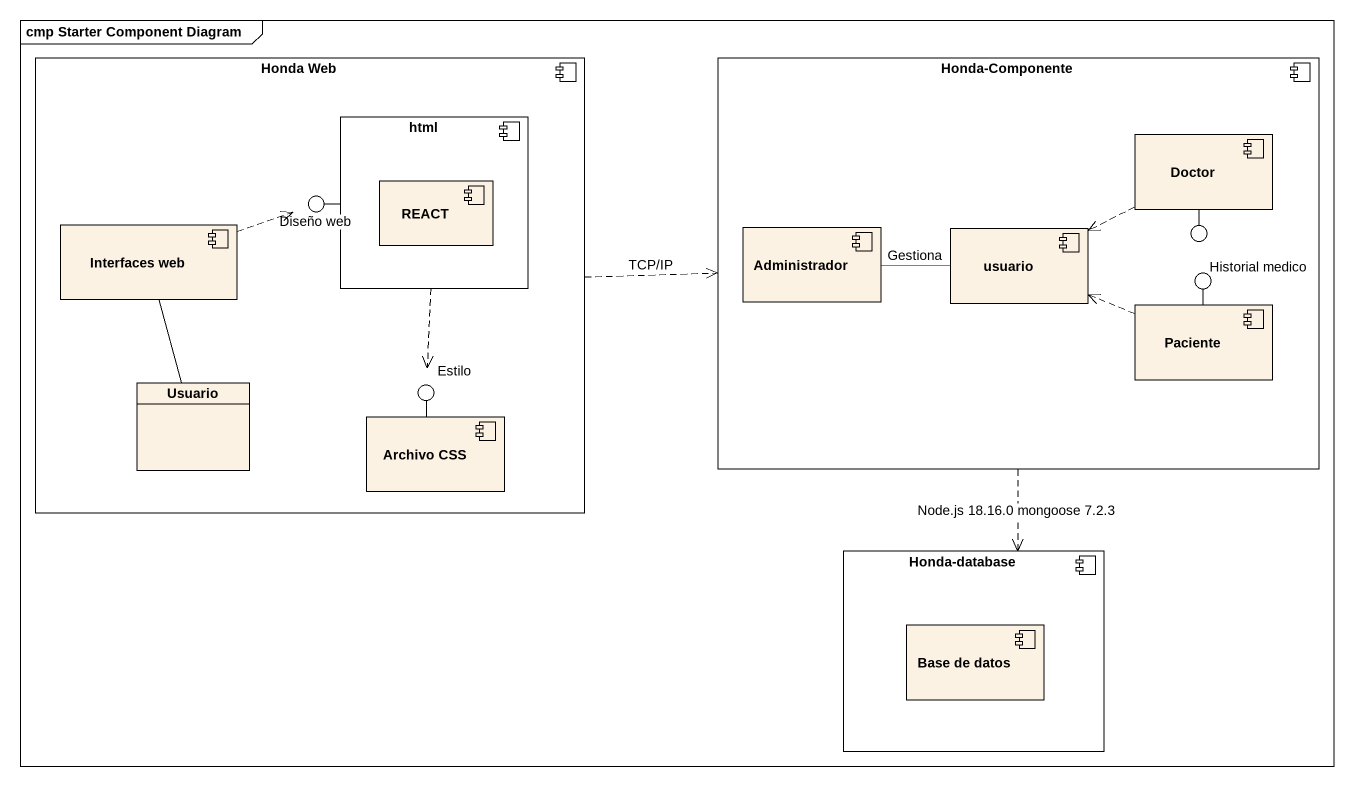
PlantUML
@startuml
mainframe cmp Starter Component Diagram
allowmixing
hide circle
hide empty members
component "Honda Web" as Honda_Web {
  component html {
    component REACT
  }
  component "Interfaces web" as Interfaces_web
  class Usuario
  component "Archivo CSS" as Archivo_CSS
}
component "Honda-Componente" as Honda_Componente {
  component Doctor
  component Administrador
  component usuario
  component Paciente
}
() "Diseño web" as Diseño_web
() "Historial medico" as Historial_medico
() " " as lollipop1
() Estilo
component "Honda-database" as Honda_database {
  component "Base de datos" as Base_de_datos
}
html -left- Diseño_web
Doctor -- Historial_medico
Paciente -up- lollipop1
Archivo_CSS -up- Estilo
Honda_Web .right.> Honda_Componente : TCP/IP
Honda_Componente ..> Honda_database : Node.js 18.16.0 mongoose 7.2.3
html ..> Estilo
Doctor .left.> usuario
Interfaces_web .right.> Diseño_web
Interfaces_web -- Usuario
Administrador -right- usuario : Gestiona
Paciente .left.> usuario
@enduml
